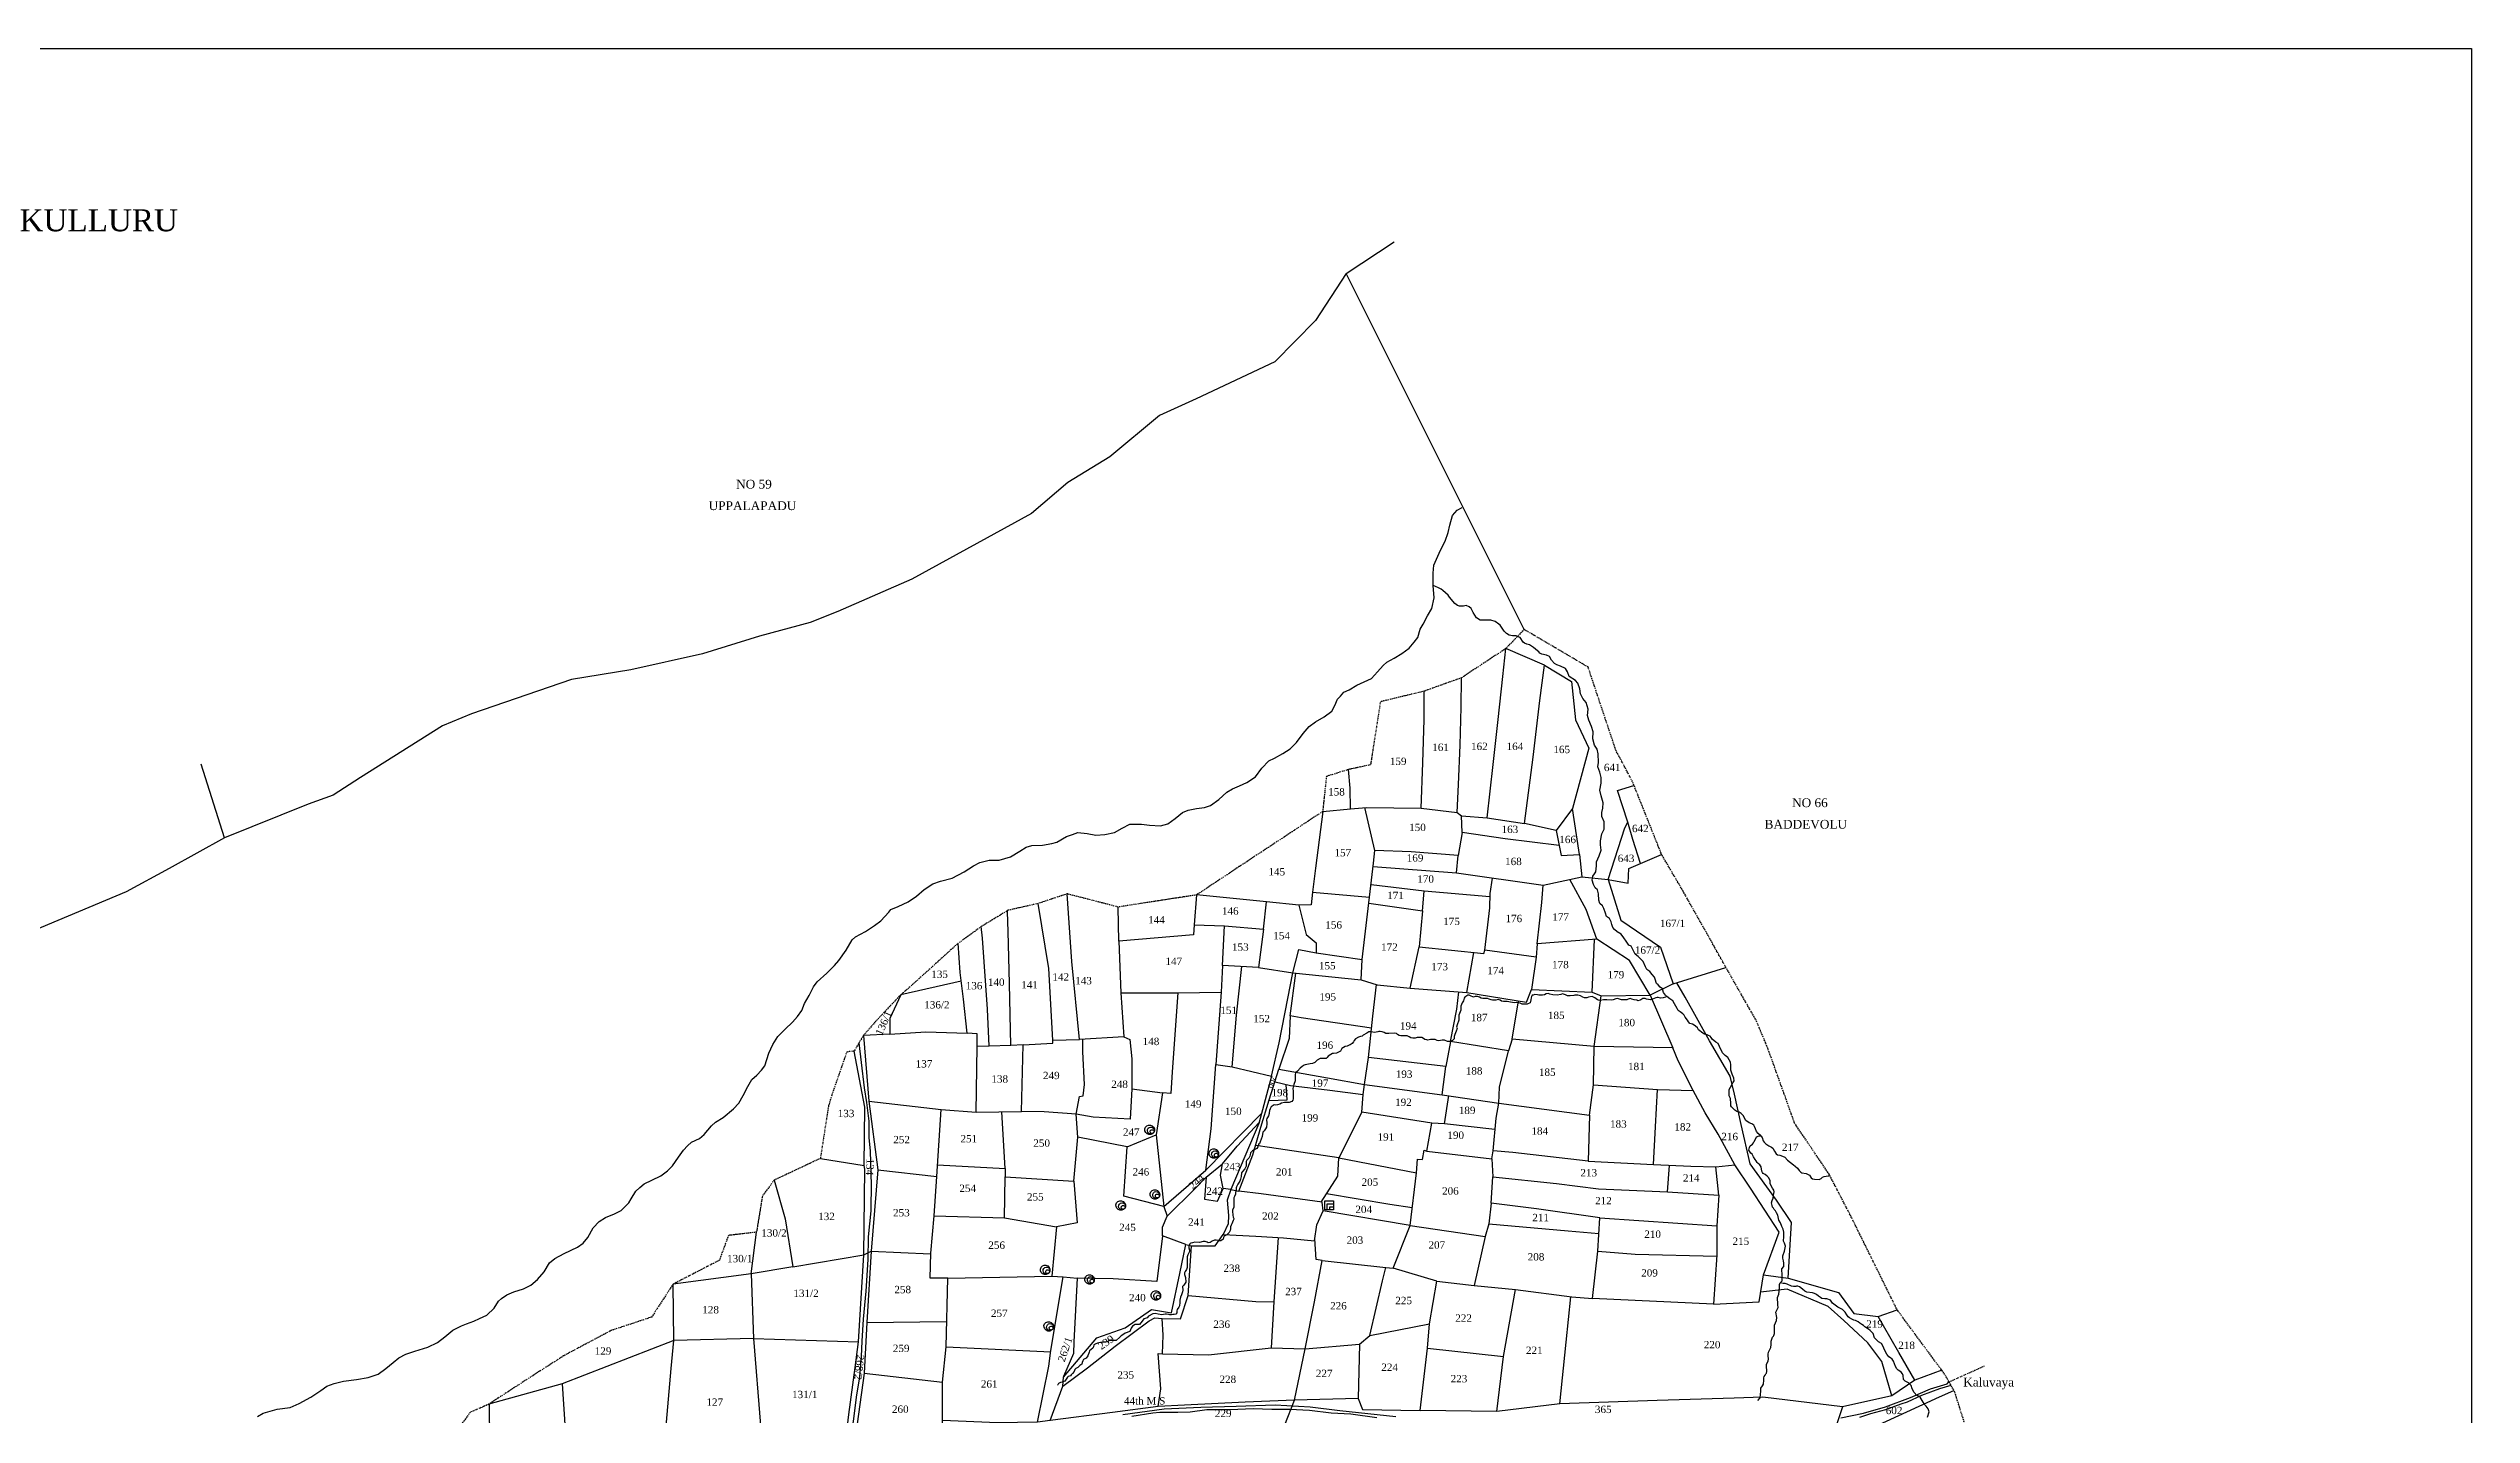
# Model space of a CAD drawing. Header units: millimetres. Extents: x 3958 to 5988, y -2486 to -161.
# Drawn here: x 4884 to 5988, y -783 to -161 of the extents above; entities that cross this region are included whole.
import ezdxf

# ---------------------------------------------------------------- set-up
doc = ezdxf.new("R2010")
doc.units = ezdxf.units.MM
doc.header["$MEASUREMENT"] = 0
doc.linetypes.add('BORDER', pattern=[1.75, 0.5, -0.25, 0.5, -0.25, 0, -0.25])
for name, color, linetype in [('NALA', 4, 'Continuous'), ('ROUND WELL', 5, 'Continuous'), ('SQUAREWELL', 5, 'Continuous'), ('SURVEY_BND', 7, 'Continuous'), ('SURVEY_NO', 7, 'Continuous'), ('WATER_BODY', 4, 'Continuous')]:
    doc.layers.add(name, color=color, linetype=linetype)
doc.layers.add('ROAD', color=1, linetype='Continuous', lineweight=25)
doc.layers.add('VILL_BOUNDARY', color=6, linetype='BORDER', lineweight=30)
doc.styles.get("Standard").update_dxf_attribs({"font": 'TIMES.TTF'})

msp = doc.modelspace()

# ---------------------------------------------------------------- linework, layer by layer
at = {"lineweight": 30}
msp.add_lwpolyline([(3957.8, -160.9), (5987.9, -160.9), (5987.9, -2485.9), (3957.8, -2485.9)], close=True, dxfattribs=at)
at = {"layer": 'NALA'}
for points in [[(4979.4, -784.1), (4982, -782.5), (4988.4, -780.7), (4994.2, -779.9), (4998.3, -778.2), (5003.7, -775.2), (5008.3, -772.2), (5011, -770.2), (5014.3, -769), (5018.5, -767.9), (5024.5, -767.2), (5029.8, -766.3), (5034.3, -764.8), (5037.9, -762.2), (5041.2, -759.4), (5043.7, -757.4), (5047, -755.7), (5051.1, -754.3), (5057, -752.5), (5061.4, -750.4), (5064.8, -747.7), (5068.4, -744.7), (5072.3, -742.7), (5074.6, -741.8), (5077.9, -740.7), (5080.5, -739.5), (5083.8, -737.9), (5087.2, -734.7), (5089.2, -731.6), (5090.6, -730.3), (5093, -728.6), (5096.2, -727.3), (5100.6, -725.9), (5103.9, -724.3), (5106.9, -721.6), (5109.9, -718.2), (5112.4, -714), (5114.8, -712.1), (5119.1, -709.8), (5125.2, -706.9), (5127.8, -705.1), (5129.9, -702.6), (5132.3, -698.1), (5135, -695.3), (5137.9, -693.4), (5142, -691.7), (5145.1, -690.2), (5148.6, -686.8), (5149.6, -684.9), (5151.7, -681.5), (5153.5, -679.7), (5155.6, -678.1), (5159, -676.4), (5163.1, -674.4), (5166.2, -672.1), (5168.5, -669.9), (5171.1, -666), (5173.5, -662.7), (5175.3, -660.7), (5177.1, -659.1), (5180.7, -657.4), (5182.8, -655.6), (5186.2, -651.7), (5188, -650), (5191.5, -647.9), (5196.2, -643.9), (5198.7, -641.3), (5200.7, -637.8), (5202.7, -633.7), (5204.5, -630.5), (5206.9, -628.6), (5209, -626.3), (5210.5, -624.4), (5212.3, -618.6), (5214.2, -614.6), (5216.4, -611), (5219.8, -607.7), (5223.1, -604.4), (5225.3, -601.8), (5227.4, -599.1), (5228.6, -595.9), (5230.7, -592.3), (5232.6, -588.4), (5234.3, -586), (5238.8, -582.2), (5242.2, -578.7), (5244.2, -576.4), (5247.6, -571.7), (5250.3, -566.9), (5251.8, -565.6), (5256.4, -563.2), (5260.5, -560.4), (5263.3, -558.3), (5267, -554.4), (5267.9, -553.1), (5271.2, -551.8), (5275.8, -549.7), (5279.6, -547.1), (5283, -544), (5287, -541.4), (5290.5, -540.2), (5295.8, -538.8), (5301.3, -535.9), (5305.6, -533.2), (5308.4, -531.7), (5312.7, -530.6), (5317.2, -530.6), (5322.4, -529.1), (5326.6, -526.6), (5329.6, -524.8), (5332.1, -524), (5337, -523.8), (5341.3, -523.1), (5343.5, -522.5), (5347.9, -519.9), (5350.7, -519), (5353, -518), (5357.3, -518.5), (5361.3, -519.3), (5365.3, -518.9), (5369.7, -518), (5373.3, -516.1), (5376.8, -514.2), (5382, -514.2), (5385.7, -514.7), (5390.7, -515), (5394, -514.1), (5397.4, -511.7), (5400.8, -509), (5403.4, -507.9), (5407.1, -507.1), (5410.8, -506.7), (5413.5, -505.8), (5417.3, -503), (5421, -499.7), (5423.6, -498.2), (5426.7, -496.8), (5430.1, -495.3), (5434, -492.7), (5436.9, -488.8), (5440.1, -485.4), (5442.7, -484.2), (5446.4, -482.1), (5449.8, -480), (5452.7, -477), (5455.7, -472.9), (5458.4, -469.8), (5461.4, -467.7), (5465.3, -465.3), (5468.7, -462.8), (5470.2, -460.2), (5471.3, -457.3), (5472.7, -455.9), (5474.3, -454.2), (5476.6, -453.1), (5480.1, -450.9), (5486.8, -447.9), (5489.6, -444.9), (5492.1, -442), (5493.9, -440.5), (5497.1, -438.6), (5500.7, -436.5), (5504, -434.1), (5506.3, -431.4), (5507.9, -429.2), (5509, -425.4), (5510.4, -423.2), (5512.4, -419.4), (5514.3, -416), (5515.4, -411.2), (5515, -405.6), (5514.9, -400), (5515.3, -396.3), (5518.3, -389.4), (5520.4, -385.4), (5521.7, -381.4), (5522.5, -378), (5523.8, -373.7), (5525.8, -371.3), (5528.2, -370)], [(5664.2, -656.2), (5663, -655.1), (5662.2, -654.3), (5661.7, -653), (5661.3, -652), (5661, -651.4), (5660.1, -650.8), (5658.9, -650.3), (5657.3, -649.2), (5656.2, -646.9), (5655.3, -646), (5654.3, -645.5), (5653.2, -645.1), (5652.4, -644.6), (5651.9, -644.1), (5650.9, -643), (5650.6, -642.5), (5650.6, -641.5), (5650.4, -639.2), (5649.8, -638), (5649.8, -636.5), (5649.8, -635.1), (5650.3, -634.1), (5651.5, -632.1), (5652.1, -631.1), (5651.9, -629.9), (5651.1, -628.1), (5650.5, -626.3), (5650.5, -623.9), (5650.4, -622.6), (5649.2, -620.6), (5647.9, -619.7), (5646.8, -618.4), (5645.4, -615.5), (5644.7, -614.2), (5643.7, -613.5), (5642.8, -612.8), (5642.1, -612.3), (5641.6, -611.5), (5641.1, -610.8), (5640.4, -610.5), (5639.7, -610.2), (5638.6, -609.9), (5637.7, -609.4), (5635.8, -608), (5635.3, -607.1), (5634.5, -606.2), (5633.8, -605.8), (5633, -605.4), (5631.9, -605), (5631.3, -604.3), (5630.8, -603.6), (5629.8, -602.1), (5629.3, -601.3), (5628.6, -600.7), (5627.4, -599.8), (5626.5, -599.1), (5626.1, -598.2), (5625.5, -597.1), (5624.9, -596.1), (5624.1, -594.7), (5622.7, -593.8), (5621.3, -592.8), (5620.7, -592.2), (5619.9, -591), (5619.4, -589.3), (5618.4, -588.5), (5617.4, -587.4), (5616.7, -586.8), (5616.1, -584.9), (5615.7, -584), (5614.7, -582.7), (5613.7, -581.4), (5612.3, -580.5), (5611.7, -579.3), (5610.6, -576.8), (5610.1, -576.4), (5608.3, -574.6), (5607, -573.5), (5605.9, -571.4), (5605.1, -569.8), (5604.1, -569.4), (5602.8, -567.6), (5601.8, -566), (5600.6, -564.3), (5598.8, -563.3), (5597.6, -562.3), (5596.7, -561.4), (5596.3, -559.9), (5596, -558.7), (5595.2, -557.2), (5593.9, -556.3), (5593.4, -554.8), (5592.6, -552.7), (5592, -551.4), (5590.9, -550.4), (5590.4, -548.8), (5590.3, -546), (5589.8, -544.2), (5588.7, -543.2), (5587.9, -541.8), (5587.4, -539.7), (5587.7, -537.9), (5588.4, -536.9), (5589, -535.9), (5589.3, -533.3), (5589.3, -531.4), (5590.5, -528.7), (5591.5, -526.1), (5591.2, -523.6), (5591.2, -521.9), (5591.8, -518.7), (5592.9, -516.5), (5592.8, -513.2), (5591.8, -510.7), (5591.7, -509), (5592.2, -507), (5592.3, -504.5), (5591.5, -501.4), (5590.9, -498.8), (5591.4, -495.6), (5591.4, -493), (5590.8, -490.5), (5590, -488.1), (5590.3, -486.1), (5590.1, -482.2), (5589.6, -480.1), (5588.5, -478.2), (5587.6, -475.4), (5587.8, -472.2), (5587, -469.7), (5585.9, -466.9), (5585.2, -464.7), (5585.5, -461.8), (5584.7, -458.8), (5583.1, -457), (5582.1, -454.9), (5581.8, -452.6), (5580.9, -450.1), (5579.8, -448.8), (5576.9, -447), (5576.1, -444.9), (5575.2, -443.4), (5572.9, -442.3), (5571.3, -441.7), (5570.2, -441), (5568.9, -439.5), (5567.9, -437.9), (5566.5, -437.3), (5564.5, -436.8), (5563.5, -436.3), (5563, -435.8), (5562.4, -435.3), (5560.7, -433.8), (5558.8, -432.6), (5557.6, -432.2), (5556.6, -431.8), (5556, -431.4), (5554.6, -429.2), (5554.1, -429.1), (5552.8, -428.4), (5551, -428.5), (5549.5, -428.1), (5548.4, -427.4), (5547.2, -426.4), (5546.3, -425), (5545.4, -423.6), (5544.9, -423.1), (5543.1, -421.9), (5541.2, -421.3), (5539.7, -421.3), (5538.3, -421.4), (5537.1, -421.4), (5536.4, -421.3), (5534.7, -420.2), (5533.2, -417.9), (5532.2, -416), (5531.3, -415.2), (5529.9, -414.7), (5528.8, -415), (5526.9, -415), (5526, -414.6), (5524.8, -413.8), (5522.4, -410.8), (5521.8, -409.9), (5519.4, -407.8), (5518.6, -407.2), (5517.6, -406.7), (5515.7, -405.9), (5515, -405.6)], [(5621.2, -592.6), (5620.8, -593.1), (5619.7, -593.4), (5618.5, -593.5), (5617.4, -593.2), (5617, -593.2), (5616.3, -593.3), (5615.6, -593.6), (5614.9, -594), (5613.9, -594.3), (5612.1, -593.9), (5611.5, -593.7), (5610.4, -593.7), (5609.6, -594.3), (5609.2, -594.5), (5608.2, -594.7), (5607.7, -594.5), (5606.5, -594.3), (5605.5, -593.9), (5604.6, -593.6), (5603.8, -594), (5603.1, -594.2), (5601.9, -594.2), (5600.7, -594.2), (5599.4, -593.8), (5598.9, -593.6), (5598.1, -593.8), (5596.9, -594.2), (5596, -594.5), (5594, -594.2), (5592.5, -594.2), (5591.2, -594.6), (5590.3, -594.5), (5589.8, -594.2), (5588.6, -593.3), (5587.3, -592.7), (5585.7, -593.1), (5584.9, -593.3), (5583.9, -593.3), (5583.1, -593), (5582.1, -592.5), (5580.9, -592.1), (5579.5, -592.1), (5579, -592.3), (5577.4, -592.4), (5576.2, -592.4), (5575.2, -592), (5573.8, -591.6), (5573.1, -591.8), (5571.4, -592.1), (5569.4, -592), (5568.1, -591.7), (5567.3, -591.4), (5566.4, -591.6), (5565.7, -592), (5564.7, -592.2), (5563.8, -592.2), (5563.1, -592.2), (5562.5, -592), (5561.3, -591.9), (5560.5, -592.1), (5560, -592.2), (5559.8, -592.8), (5559.6, -593.3), (5559.4, -594.3), (5559.1, -595.6), (5557.8, -596.2), (5556.5, -596.2), (5555.5, -596.2), (5554.5, -595.8), (5553.9, -595.7), (5552.8, -595.5), (5552, -595.6), (5550.2, -595.4), (5549.4, -595.2), (5548.7, -595), (5547.7, -595), (5546.9, -595.1), (5546.1, -594.9), (5545.4, -594.5), (5544.5, -594.1), (5543.5, -594.4), (5542.8, -594.5), (5541.9, -594.5), (5541.4, -594.3), (5540.4, -593.9), (5539.7, -593.6), (5538.9, -593.6), (5538.3, -593.6), (5537.5, -593.6), (5536.8, -593.5), (5536, -593), (5535.2, -592.7), (5534.5, -592.7), (5534.1, -592.8), (5533.3, -593), (5532, -592.4), (5531.4, -592.2), (5530.8, -592.2), (5530.2, -592.4), (5529.8, -592.7), (5529.4, -593), (5529.1, -593.5), (5528.8, -594.7), (5528.1, -595.7), (5527.6, -597.1), (5527.5, -599), (5526.7, -601.3), (5526.6, -603.6), (5525.8, -605.6), (5525.6, -606.7), (5525.8, -607.4), (5525.4, -608.6), (5524.8, -610), (5524.5, -610.9), (5524.5, -612), (5523.7, -612.8), (5522.8, -613.3), (5521.4, -613.3), (5520.1, -612.7), (5519, -612.6), (5517.5, -612.9), (5516.8, -612.8), (5516.4, -612.6), (5515.8, -612.3), (5513.7, -612.3), (5512.5, -612.6), (5512, -612.5), (5511.2, -612.3), (5510.6, -611.9), (5509.8, -611.5), (5508.5, -611.5), (5507.7, -611.5), (5506.7, -611.7), (5505.7, -611.8), (5504.7, -611.6), (5504, -611.1), (5503.1, -610.7), (5502.4, -610.7), (5501.5, -610.7), (5500.2, -610.6), (5499.5, -610.5), (5498.7, -610), (5498.2, -609.6), (5497.2, -609.5), (5494.8, -609.6), (5494.1, -609.6), (5493.4, -609.6), (5492.6, -609.1), (5491.7, -608.8), (5490.8, -608.7), (5490.2, -608.7), (5489.8, -608.8), (5488.2, -609.2), (5487.4, -609), (5486.8, -608.8), (5485.6, -608.9), (5484.7, -609.4), (5483.1, -610.4), (5482.6, -610.8), (5481.8, -611), (5480.9, -611.3), (5479.5, -612.1), (5479, -612.8), (5478.6, -613.4), (5478, -614.1), (5477.2, -614.7), (5476.7, -614.9), (5475.7, -615.4), (5474.9, -615.6), (5473.4, -616.5), (5472.7, -617.7), (5470.9, -618.6), (5469.6, -618.7), (5469.1, -618.7), (5468.3, -619.1), (5467.1, -620), (5466.7, -620.6), (5466.2, -621), (5465.1, -621), (5464.6, -621), (5463.5, -621), (5462.1, -621.8), (5461.1, -622.8), (5459.9, -623.2), (5458.9, -623.4), (5456.7, -623.9), (5456.1, -624.1), (5455.3, -624.7), (5454.3, -625.4), (5453.1, -626.7), (5452.2, -627.5), (5452, -628.5), (5452, -629.9), (5452.1, -630.7), (5452.1, -631.2), (5451.4, -632.8), (5451, -634.6), (5451.2, -635.8), (5451.2, -637.1), (5451.2, -638), (5451.2, -638.6), (5451.2, -639.3), (5451, -640), (5450.5, -640.6), (5449.4, -641), (5448.8, -641), (5448.2, -641), (5447.6, -641), (5447.2, -641), (5445.8, -641.3), (5445.1, -641.8), (5444, -642.1), (5443.2, -642.3), (5442.5, -642.1), (5441.1, -643), (5440.7, -643.9), (5440.4, -644.7), (5440.3, -645.8), (5440.2, -646.1), (5440, -647.1), (5439.4, -647.8), (5439.2, -648.3), (5439, -648.9), (5439, -649.3), (5439.1, -650), (5439.1, -650.7), (5439, -652.3), (5438.5, -653.1), (5437.9, -654), (5437.4, -654.5), (5437, -656.5), (5436.2, -659), (5436, -659.6), (5435.5, -659.9), (5435, -661.3), (5434.6, -662), (5434, -662.3), (5433.1, -662.7), (5432.6, -663.1), (5431.8, -663.9), (5431.6, -664.8), (5431.4, -665.5), (5431, -666.4), (5430.4, -667), (5430, -667.3), (5429.7, -667.9), (5429.7, -668.3), (5429.7, -669.3), (5429.7, -670.1), (5429.2, -671.2), (5428.1, -672.5), (5427.7, -673), (5427.4, -674.8), (5427.2, -675.9), (5426.8, -676.9), (5426.6, -677.3), (5426, -678.3), (5425.6, -678.9), (5425.4, -679.4), (5425.2, -679.9), (5425.2, -680.5), (5425.2, -681.3), (5424.9, -682.1), (5424.9, -682.8), (5424.4, -683.9), (5424.2, -684.4), (5424.2, -685.2), (5424.2, -685.8), (5424.2, -686.5), (5424.2, -687.5), (5424.2, -688.8), (5423.6, -689.9), (5423.6, -690.5), (5423.7, -692.4), (5423.9, -693.2), (5424.2, -693.8), (5424.2, -694.2), (5423.9, -694.8), (5423.6, -695.6), (5423.2, -696.3), (5422.9, -696.9), (5422.6, -697.7), (5422.6, -698.6), (5422.5, -699.4), (5422, -700.2), (5421.6, -700.7), (5420.9, -701.3), (5419.7, -701.9), (5419.5, -702.6), (5419.2, -703.3), (5418.2, -704.1), (5417.4, -704.1), (5416.8, -703.9), (5416.1, -703.7), (5415.3, -703.7), (5414.2, -704.2), (5413.4, -704.8), (5412.4, -704.9), (5412, -704.7), (5411, -704.3), (5410.2, -704.3), (5408.5, -704.8), (5406.4, -704.7), (5405.3, -704.9), (5404.6, -705.1), (5404.3, -705.2), (5404.3, -705.2), (5403.7, -706.3), (5403.6, -707.3), (5403.9, -708.3), (5403.9, -708.9), (5403.2, -710.4), (5402.8, -711.3), (5402.9, -713.3), (5402.9, -714.9), (5402.9, -716.2), (5402.5, -717.1), (5402, -718), (5401.7, -718.6), (5401.6, -719.4), (5402.1, -720.7), (5402.2, -722.8), (5401.3, -724.2), (5400.7, -724.9), (5400.9, -726.5), (5400.8, -727.3), (5400.3, -728.6), (5399.8, -729.7), (5399.6, -731), (5399.6, -732.1), (5399.4, -733.6), (5399.1, -734.2), (5398.3, -735.3), (5398.1, -736), (5398.1, -736.8), (5397.7, -737.4), (5397, -737.6), (5396.4, -737.6), (5395.7, -737.7), (5395, -737.7), (5394.5, -737.6), (5393.4, -737.4), (5392.9, -737.4), (5391.3, -737.8), (5389.7, -737.4), (5388.3, -737.1), (5387.2, -737.3), (5387.2, -737.3), (5385.3, -738.4), (5384.6, -739.1), (5383.7, -739.4), (5383.1, -739.6), (5382.4, -740.6), (5381.7, -741.4), (5381.2, -742.1), (5380.5, -742.1), (5379.2, -742.2), (5378, -742.9), (5377.3, -743.8), (5376.8, -745.3), (5374.7, -746.1), (5373.5, -746.8), (5372.8, -747.3), (5372.2, -748), (5370.6, -749.4), (5369.7, -749.5), (5368.9, -749.5), (5368.2, -749.4), (5367.5, -749.5), (5366.7, -749.9), (5365.7, -750.2), (5364.8, -750.2), (5364.1, -750.2), (5362.6, -750.5), (5362, -750.7), (5360.9, -751.1), (5360.3, -751.4), (5360.2, -752.4), (5359.9, -752.9), (5358.4, -754.2), (5358.2, -754.8), (5357.6, -756.4), (5356.9, -757.5), (5355.7, -758.1), (5355.4, -758.7), (5355, -759.5), (5354.9, -760.3), (5354, -760.9), (5353, -761.8), (5352.2, -762.2), (5351.7, -762.7), (5351.4, -763.5), (5350.6, -764.5), (5350, -765.1), (5349.7, -765.5), (5348.7, -765.8), (5348.4, -766.2), (5348.1, -766.6), (5347.5, -767.5), (5347.1, -767.9), (5345.9, -768.4), (5345.2, -768.6), (5344.3, -769.1), (5343.9, -769.7), (5343.8, -769.8)], [(5247.8, -808.8), (5247.5, -802.4), (5247.9, -799.7), (5249.5, -792.1), (5250.9, -786.4), (5252.3, -775.3), (5253.8, -766), (5254.6, -756.8), (5254.8, -749.8), (5255.5, -739.8), (5256.6, -726.9), (5257.5, -712.5), (5257.7, -702.3), (5258.9, -690.4), (5258.9, -689.1), (5259.1, -678.7), (5258.7, -663.1), (5258, -657.1), (5258, -649.6), (5257, -641), (5255.9, -634.4), (5254.6, -622.8), (5253.5, -613.8)], [(5740.1, -784.3), (5740.9, -781.9), (5740.4, -780.6), (5739.5, -779.3), (5738.8, -778.6), (5738.1, -777.6), (5736.7, -775.2), (5736.2, -774.8), (5735.3, -774.5), (5734.1, -773.1), (5733.2, -771.5), (5732.7, -770), (5731.4, -768.8), (5730, -767.9), (5729.2, -767.2), (5729.1, -765.4), (5728.7, -764.6), (5728.1, -763.9), (5727.5, -763.4), (5726.8, -762.9), (5726.2, -762.4), (5725.5, -761.3), (5724.6, -758.9), (5724, -757.9), (5723.2, -757.4), (5722.5, -756.9), (5721.6, -755.6), (5720.5, -753.7), (5719.9, -752.2), (5719.1, -750.8), (5717.8, -750.1), (5716, -748.2), (5715.4, -746.2), (5714, -744.9), (5713.2, -744.3), (5712.5, -743.8), (5711.5, -743.2), (5710.9, -742.6), (5710.2, -742.1), (5709.3, -741.5), (5708.5, -741), (5707.3, -740.4), (5706.6, -740.2), (5705.6, -739.8), (5704.6, -739.1), (5704, -738.6), (5703.4, -737.8), (5702.6, -736.5), (5701.4, -735.3), (5699.2, -734.2), (5698, -733.4), (5696.9, -732.4), (5695.9, -731.1), (5694.3, -730.4), (5693.3, -730.4), (5692, -730.3), (5691.3, -729.9), (5690.4, -729.3), (5689.5, -728.5), (5688.6, -728.1), (5687.7, -727.8), (5685.1, -727.5), (5684.3, -727), (5683.2, -726.1), (5681.8, -725), (5681, -724.7), (5680.4, -724.7), (5680.1, -724.8), (5679.1, -724.8), (5678.2, -724.7), (5676.2, -723.8), (5675.3, -723.5), (5674.4, -723.5), (5673, -723.2), (5673.9, -722.3), (5673.9, -721.4), (5673.9, -720.1), (5673.9, -718.8), (5673.7, -717.9), (5673.7, -716.8), (5674.6, -715.7), (5674.6, -714.2), (5674.5, -713.1), (5674.2, -712), (5674.2, -710.9), (5675, -708.7), (5675.5, -706.5), (5675, -705.1), (5674.5, -704.2), (5674.6, -702), (5674.6, -700.1), (5674.3, -698.8), (5673.8, -697.5), (5673.1, -695.9), (5672.4, -694.7), (5672, -692.3), (5671.4, -691.3), (5670.8, -690.4), (5670.3, -689.7), (5669.9, -689.2), (5669.5, -688.7), (5669.3, -688), (5669.1, -686.7), (5669.3, -685.7), (5669.8, -684.6), (5669.9, -683.2), (5670.3, -681.8), (5670.1, -681), (5669.5, -680), (5668.9, -679), (5668.5, -678), (5668.4, -676.7), (5667.8, -675.3), (5667.1, -674.6), (5666.1, -673.9), (5665.3, -673.4), (5664.9, -672.9), (5664.6, -672.3), (5664.4, -670.4), (5663.8, -669.4), (5663, -668.8), (5662.5, -668.3), (5662, -667.6), (5661.6, -667), (5660.8, -665.8), (5660.2, -664.5), (5659.6, -664.1), (5658.8, -662.8), (5659.1, -661.5), (5659.4, -660.7), (5660.4, -660), (5660.8, -659.4), (5661.2, -658.8), (5661.8, -657.7), (5662.2, -656.7), (5663.5, -656.2), (5664.2, -656.2), (5664.8, -657), (5665.3, -658.5), (5665.7, -659.1), (5666.4, -659.8), (5667.8, -660.8), (5669, -661.4), (5669.6, -661.8), (5670.4, -663.2), (5671.2, -664.4), (5671.8, -664.8), (5672.9, -665.1), (5674, -665.5), (5675.2, -666), (5676.3, -667.3), (5679, -669.4), (5679.8, -670), (5680.9, -670.9), (5681.6, -672), (5682.4, -672.8), (5682.9, -673), (5684.9, -673.4), (5686.3, -674.2), (5687.1, -675.3), (5687.8, -675.8), (5688.7, -676), (5690.7, -676.1), (5691.6, -675.7), (5692.3, -675.1), (5693, -674.8), (5693.9, -674.6), (5695, -674.5), (5695.4, -674.2), (5695.3, -673.7)], [(5662.9, -776.8), (5663.9, -775.5), (5664.2, -772.5), (5664.2, -771.2), (5665, -770.1), (5665.4, -769.4), (5665.5, -767.5), (5665.6, -766.4), (5665.7, -765.8), (5666.2, -765.2), (5666.5, -764.7), (5666.8, -764.4), (5667, -763.6), (5667, -763), (5666.8, -761.6), (5666.8, -760.3), (5667.5, -758.9), (5667.7, -757.8), (5667.6, -756.4), (5667.6, -755.6), (5667.7, -754.7), (5668.2, -753.9), (5668.7, -752.6), (5668.9, -751.2), (5668.9, -749.7), (5669.5, -748), (5669.9, -747.4), (5670.1, -747.1), (5670.4, -746.2), (5670.4, -745.1), (5670.4, -744.2), (5670.4, -742.5), (5671.3, -740.3), (5671.5, -738.9), (5671.1, -736.6), (5672.1, -734.4), (5671.9, -733.2), (5671.9, -731.9), (5671.8, -731), (5671.8, -729.8), (5672.4, -728.3), (5672.7, -725.8), (5672.7, -724.7), (5672.7, -723.9), (5673, -723.2)]]:
    msp.add_lwpolyline(points, dxfattribs=at)
at = {"layer": 'ROAD'}
for points in [[(5700.6, -784.6), (5710.9, -782.5), (5721, -779.6), (5732.3, -775.4), (5741.5, -771.4), (5749, -769.2), (5749.9, -768.3)], [(5750.8, -769.9), (5745.6, -771.4), (5737.4, -774.5), (5730.9, -777.5), (5727.9, -778.5), (5721, -781), (5714.1, -782.8), (5709.2, -784.5)], [(5373.5, -783.2), (5392.4, -780.5), (5409.1, -779.8), (5425.2, -779.3), (5442.9, -778.7), (5458.9, -779.7), (5472.4, -781.4), (5498, -784.1)], [(5489.2, -784.6), (5477.5, -783), (5468.5, -782.5), (5458.6, -781.3), (5449.7, -780.8), (5441.4, -780.8), (5432.9, -780.5), (5422.4, -781), (5411.9, -781), (5404.3, -782.1), (5398.6, -782.2), (5390.5, -782.3), (5387.3, -782.5), (5377.6, -784.1)]]:
    msp.add_lwpolyline(points, dxfattribs=at)
at = {"layer": 'ROUND WELL'}
for centre, major_axis, ratio in [((5385.8, -653.5), (-1.84, 1.21), 0.974311), ((5386.3, -653.8), (-1, -1.22), 0.999133), ((5386.9, -654.3), (-0.589, -0.642), 0.995974), ((5415, -664.3), (-1.84, 1.21), 0.974311), ((5415.6, -664.6), (-1, -1.22), 0.999133), ((5416.1, -665), (-0.589, -0.642), 0.995974), ((5388.2, -682.9), (-1.84, 1.21), 0.974311), ((5388.8, -683.2), (-1, -1.22), 0.999133), ((5389.3, -683.6), (-0.589, -0.642), 0.995974), ((5372.6, -688), (-1.84, 1.21), 0.974311), ((5373.2, -688.3), (-1, -1.22), 0.999133), ((5373.7, -688.8), (-0.589, -0.642), 0.995974), ((5338.2, -717.3), (-1.84, 1.21), 0.974311), ((5338.8, -717.6), (-1, -1.22), 0.999133), ((5339.3, -718.1), (-0.589, -0.642), 0.995974), ((5358.4, -721.6), (-1.84, 1.21), 0.974311), ((5359, -721.9), (-1, -1.22), 0.999133), ((5359.5, -722.4), (-0.589, -0.642), 0.995974), ((5388.6, -728.9), (-1.84, 1.21), 0.974311), ((5389.2, -729.2), (-1, -1.22), 0.999133), ((5389.7, -729.7), (-0.589, -0.642), 0.995974), ((5339.8, -743), (-1.84, 1.21), 0.974311), ((5340.4, -743.3), (-1, -1.22), 0.999133), ((5340.9, -743.8), (-0.589, -0.642), 0.995974)]:
    msp.add_ellipse(centre, major_axis=major_axis, ratio=ratio, dxfattribs=at)
at = {"layer": 'SQUAREWELL'}
for points in [[(5465.6, -685.8), (5469.5, -685.8), (5469.5, -690), (5465.6, -690)], [(5466.7, -687.2), (5469.5, -687.2), (5469.5, -690), (5466.7, -690)], [(5467.9, -688.5), (5469.5, -688.5), (5469.5, -690), (5467.9, -690)]]:
    msp.add_lwpolyline(points, close=True, dxfattribs=at)
at = {"layer": 'SURVEY_BND'}
for points in [[(5525.9, -509), (5527.9, -510.5), (5539.6, -511.3), (5542.3, -487.1), (5544.6, -466.6), (5546.6, -447), (5548, -434.3)], [(5539.6, -511.3), (5556.6, -513.9), (5560.5, -483.8), (5563.5, -457.9), (5565.6, -441.9), (5548, -434.3)], [(5509.4, -506.9), (5525.9, -509), (5526.4, -496.2), (5527.2, -478.2), (5527.7, -460.9), (5527.8, -447.6)], [(5565.6, -441.9), (5578, -449.2), (5579.8, -466.7), (5585.8, -479.6), (5578.4, -507.1), (5571, -517.2), (5556.6, -513.9)], [(5477.3, -507.2), (5484.5, -506.6), (5509.4, -506.9), (5510.2, -486.3), (5510.8, -466.6), (5510.8, -453.7)], [(5464.6, -508.5), (5477.3, -507.2), (5477.2, -497.8), (5476.3, -489.4)], [(5581.6, -528.1), (5582.6, -538.3), (5594.6, -539.5), (5602.2, -515.9), (5603.6, -513.4), (5598.9, -498.9), (5606.4, -496.6)], [(5528.1, -518), (5526.3, -528.5), (5504.9, -526.8), (5488.4, -526.3), (5483.8, -506.7)], [(5571, -517.2), (5573.2, -528.5), (5581.6, -528.1), (5579.1, -512.1), (5578.4, -507.1)], [(5464.6, -508.5), (5461.4, -534.3), (5460, -545.2), (5486, -547.5), (5487.8, -532), (5488.4, -526.3)], [(5572.3, -524), (5547.8, -520.9), (5528.1, -518), (5527.9, -510.5)], [(5594.6, -539.5), (5603.8, -541.2), (5604.1, -534.4), (5609.4, -532.1), (5605.9, -521.3), (5603.6, -513.4)], [(5487.6, -533.5), (5525.6, -536.5), (5526.3, -528.5)], [(5609.4, -532.1), (5619, -528.1)], [(5525.6, -536.5), (5565.1, -542), (5582.6, -538.3)], [(5562.3, -568.7), (5561.8, -574.8), (5538.5, -571.7), (5540.8, -552.4), (5540.9, -545.9), (5541.9, -538.8)], [(5624.3, -587), (5613.8, -592.2), (5604.4, -576.3), (5589.5, -566.7), (5584.6, -553.2), (5577.2, -539.4)], [(5594.6, -539.5), (5600.4, -558), (5618.5, -570.3), (5624.3, -587), (5648.3, -579.5)], [(5341.7, -612.6), (5339.8, -580), (5335, -550.4)], [(5372.6, -591.1), (5374.1, -611.2), (5353.9, -612.4), (5350.4, -576.8), (5348.2, -546)], [(5407.1, -546.5), (5406.1, -560.1), (5419.9, -560.5), (5437.7, -562.1), (5439, -549.7)], [(5453.8, -551.1), (5439, -549.7), (5407.1, -546.5)], [(5460, -545.2), (5459.4, -551), (5453.8, -551.1), (5457.1, -564.5), (5461.6, -568.3), (5461.6, -572.8), (5482.6, -575.9), (5486, -547.5)], [(5485.7, -550.3), (5510.1, -553.7), (5510.8, -544.8)], [(5540.8, -547.3), (5510.8, -544.8), (5486.7, -541.9)], [(5589.5, -566.7), (5562.3, -568.7), (5564.5, -550), (5565.1, -542)], [(5322.5, -615.1), (5312.7, -615.4), (5311.9, -598.5), (5309.7, -566.2), (5309.1, -560.9)], [(5328.2, -614.7), (5322.5, -615.1), (5322, -586.8), (5321.3, -563.1), (5321.1, -554.2), (5321.1, -553.7)], [(5406.1, -560.1), (5405.8, -564.6), (5371.8, -567.5), (5371.4, -552)], [(5435.4, -579.5), (5418.9, -578.6), (5419.9, -560.5)], [(5437.7, -562.1), (5435.4, -579.5), (5451, -582), (5453.8, -571.3), (5461.6, -572.8)], [(5510.1, -553.7), (5508.5, -570.1), (5538, -573.2), (5538.5, -571.7)], [(5312.7, -615.4), (5307.2, -615.5), (5307.2, -609.8), (5302.6, -609.4), (5301, -594), (5299.4, -581.8), (5298.6, -568.5)], [(5371.8, -567.5), (5372.6, -591.1), (5398.6, -591.1), (5418.3, -590.8)], [(5482.1, -585.1), (5489.5, -587.4), (5504.5, -588.9), (5508.5, -570.1)], [(5504.5, -588.9), (5530.2, -591), (5533.5, -572.7)], [(5561.8, -574.8), (5559.7, -589.6), (5587.4, -590.8), (5588.4, -566.8)], [(5418.9, -578.6), (5418.3, -590.8), (5415.9, -623.7), (5423.3, -624.8), (5425.4, -601.2), (5427.8, -579.1)], [(5423.3, -624.8), (5441.3, -629), (5444.8, -613.9), (5448.8, -593.6), (5451, -582)], [(5486.9, -607.2), (5454.8, -602.4), (5449.8, -601.5), (5452.3, -582.1)], [(5451, -582), (5482.1, -585.1), (5482.6, -575.9)], [(5272.5, -592), (5267.5, -602.8), (5267.5, -609.9), (5283.9, -608.8), (5302.6, -609.4)], [(5299.9, -585.7), (5272.5, -592)], [(5398.6, -591.1), (5396.1, -627), (5395.4, -636.9), (5391.7, -636.7), (5388.7, -655.7), (5392.2, -688.4), (5411.4, -671.8), (5413.8, -653), (5415.9, -623.7)], [(5522.8, -613.3), (5520.7, -624.7), (5485.5, -620.6), (5487.5, -601.7), (5489.1, -587.3)], [(5550.9, -612.2), (5549.2, -617.5), (5522.8, -613.3), (5525.7, -598.5), (5526.7, -590.7)], [(5530.2, -591), (5557.5, -595.4), (5559.7, -589.6)], [(5588.3, -615.6), (5550.9, -612.2), (5553.8, -594.8)], [(5587.4, -590.8), (5591.5, -592.4), (5613.8, -592.2)], [(5613.8, -592.2), (5624.1, -616.2), (5588.3, -615.6), (5591.5, -592.4)], [(5676.7, -721.1), (5678.2, -695.7), (5671.4, -685.6), (5659.3, -669), (5655.3, -651.1), (5652.2, -637.3), (5650.2, -629.1), (5640.8, -613), (5629.7, -593), (5626, -586.5)], [(5449.8, -601.5), (5449.3, -611.9), (5444.7, -625.8), (5466.8, -629.8), (5483.7, -632.9), (5485.5, -620.6)], [(5235.8, -666.5), (5255.7, -669.7), (5256.1, -643.1), (5251.2, -617.6)], [(5267.5, -609.9), (5255.4, -610.5), (5257.9, -640.4), (5290.8, -644.3), (5306.7, -645.4), (5307.2, -615.5)], [(5352.3, -646.3), (5337.8, -645.3), (5327.4, -645.2), (5328.2, -614.7), (5341.7, -614), (5341.7, -612.6), (5353.9, -612.4)], [(5377.6, -634.8), (5376.9, -648.7), (5360.1, -647.7), (5352.3, -646.3), (5353.9, -638.3), (5355.5, -638), (5356.1, -632.8), (5355.4, -617.9), (5355.3, -612.3)], [(5374.1, -611.2), (5376.8, -612.3), (5377.7, -621.2), (5377.6, -634.8), (5391.7, -636.7)], [(5519.1, -637.5), (5544.8, -641.4), (5545.2, -634.1), (5549.2, -617.5)], [(5544.8, -641.4), (5586.1, -646.8), (5588, -633), (5588.3, -615.6)], [(5588, -633), (5617.1, -635.1), (5633.4, -635.6), (5626.5, -622), (5624.1, -616.2)], [(5441.3, -629), (5435.5, -650.6), (5422.8, -680.6), (5426.4, -681.5), (5432.8, -664.9), (5436.5, -652.2), (5440.3, -639.8), (5444.7, -625.8)], [(5483.7, -632.9), (5519.1, -637.5), (5520.7, -624.7)], [(5440.2, -640.1), (5448.4, -639.8), (5448, -632.8)], [(5442.9, -631.6), (5449.9, -633.3), (5467.9, -635.4), (5483, -637.4), (5483.7, -632.9)], [(5520.1, -650.7), (5514.3, -650.5), (5482.4, -645.5), (5483, -637.4)], [(5543, -653.3), (5520.1, -650.7), (5522.1, -637.9)], [(5586.1, -646.8), (5585.6, -667.8), (5615.3, -669.3), (5616.2, -652.1), (5617.1, -635.1)], [(5615.3, -669.3), (5632.3, -670.1), (5643.7, -670.4), (5652.4, -669.4), (5644.8, -655.4), (5638.9, -645.7), (5633.4, -635.6)], [(5257.9, -640.4), (5261.9, -671.7), (5288.9, -674.7), (5290.8, -644.3)], [(5289.2, -669.4), (5319.9, -671.1), (5318.4, -645.3)], [(5306.7, -645.4), (5327.4, -645.2)], [(5375.5, -661.3), (5353, -656.9), (5352.3, -646.3)], [(5411.4, -671.8), (5436.7, -646)], [(5422.8, -680.6), (5419.3, -680.2), (5418, -674.1), (5418.9, -668.9), (5425.7, -660.9), (5435.6, -650.2)], [(5482.4, -645.5), (5472, -666.3), (5440.4, -661.5), (5434.1, -660.6)], [(5472, -666.3), (5507.4, -673), (5507.8, -666.9), (5510.1, -667), (5510.8, -662.7), (5512.1, -663.2), (5514.3, -650.5)], [(5585.6, -667.8), (5551.2, -663.8), (5542.3, -663.1), (5543.6, -648.2), (5544.8, -641.4)], [(5319.9, -671.1), (5320, -674.9), (5351.3, -676.9), (5353, -656.9)], [(5392.2, -688.4), (5374.1, -683.7), (5375.5, -661.3), (5388.7, -655.7)], [(5255.6, -710.4), (5256, -671.4), (5255.7, -669.7)], [(5261.9, -671.7), (5259, -708.7), (5286, -710)], [(5391.7, -701.7), (5391.7, -697.8), (5393.8, -692.8), (5406.3, -680.3), (5411.5, -675.1), (5418.9, -668.9)], [(5463.9, -686.4), (5471.5, -674.6), (5472, -666.3)], [(5504.5, -697.1), (5507.4, -673)], [(5512.1, -663.2), (5541.7, -666.7), (5542.3, -663.1)], [(5541.7, -666.7), (5542.1, -674.9), (5571.1, -677.9), (5590.2, -680.3), (5621.7, -681.7), (5622.6, -669.7)], [(5621.7, -681.7), (5645, -683.3), (5643.7, -670.4)], [(5645, -683.3), (5644.1, -697.2), (5644.1, -710.5), (5642.7, -732.9), (5663.4, -731.9), (5665.4, -719.6), (5672.5, -700.1), (5659.5, -680), (5652.4, -669.4)], [(5214.8, -676.4), (5219.7, -694.1), (5223.3, -715.9), (5255.6, -710.4)], [(5287.6, -692.6), (5288.9, -674.7)], [(5319.6, -693.6), (5320, -674.9)], [(5351.3, -676.9), (5352.8, -695.9), (5343.4, -697.6), (5341.2, -720.1), (5346.4, -720.5)], [(5411.5, -675.1), (5410.8, -685), (5416.7, -686), (5419.3, -680.2)], [(5422.8, -680.6), (5421.1, -685.6), (5421.7, -692.5), (5421.5, -696.3), (5419.2, -701.1), (5434.1, -701.9), (5446.8, -702.7), (5460.9, -704), (5462, -696.8), (5464.9, -690.4), (5464.4, -686.5), (5436.6, -682.6), (5426.4, -681.5)], [(5466.4, -682.5), (5495.2, -687.4), (5505.4, -688.9)], [(5590.9, -693.5), (5562, -689.4), (5541.3, -686.9), (5542.1, -674.9)], [(5293.8, -721), (5285.8, -721), (5286.1, -709.6), (5287.6, -692.6), (5319.6, -693.6), (5343.4, -697.6)], [(5392.2, -688.4), (5393.8, -692.8)], [(5504.5, -697.1), (5464.9, -690.4)], [(5541.3, -686.9), (5540.3, -696.3), (5576.4, -699.5), (5590.4, -700.7)], [(5589.9, -708.7), (5590.9, -693.5), (5644.1, -697.2)], [(5223.3, -715.9), (5204.2, -719.1), (5206.7, -700.1)], [(5346.3, -770.3), (5346.5, -766.1), (5361.8, -748.3), (5374.6, -743.7), (5386.6, -735.4), (5395.8, -736.8), (5399.5, -719), (5402.2, -705.7), (5404.9, -706.3)], [(5402.2, -705.7), (5391.7, -701.7), (5389.1, -722.6), (5369.2, -721.3), (5352.8, -721.1), (5351.3, -750.1), (5351.1, -755.3), (5346.5, -765.8)], [(5403.3, -728.9), (5404.9, -706.3), (5415.6, -706.4), (5419.2, -701.1)], [(5444.3, -702.6), (5442.3, -731.9), (5441.1, -752.8), (5456.7, -753.3), (5460.9, -731.8), (5464.3, -713), (5461.7, -712.5), (5461, -703.2)], [(5516.6, -722.4), (5496.7, -716.5), (5504.5, -697.1), (5538.6, -702.1)], [(5540.3, -696.3), (5538.6, -702.1), (5533.6, -724.4), (5552.5, -726.2), (5578.1, -729.5), (5587.5, -730.3)], [(5251.2, -797.3), (5246.4, -804), (5248.8, -783.1), (5251.6, -761.7), (5253.2, -750), (5255.6, -710.4), (5259, -708.7)], [(5259, -708.7), (5256.9, -741.2), (5293.3, -740.8)], [(5456.7, -753.3), (5481.4, -751.1), (5486.1, -747.2), (5491.9, -722.2), (5493.3, -716.2)], [(5464.3, -713), (5493.3, -716.2), (5496.7, -716.5)], [(5642.7, -732.9), (5587.5, -730.3), (5589.9, -708.7), (5607, -710.1), (5644.1, -711)], [(5204.2, -719.1), (5168.7, -723.8)], [(5205.3, -748.5), (5169.1, -749.5), (5168.7, -723.8)], [(5204.2, -719.1), (5205.3, -748.5), (5253.2, -750)], [(5293.1, -752.3), (5293.8, -721), (5341.2, -720.1)], [(5340.5, -785.9), (5334.7, -786.6), (5339.9, -761.1), (5340.8, -754), (5346.4, -720.5), (5352.8, -721.1)], [(5512.3, -752.9), (5513.3, -741.8), (5516.6, -722.4), (5533.6, -724.4)], [(5572.7, -778.3), (5543.9, -781.8), (5547, -756.8), (5552.5, -726.2)], [(5734.4, -767.5), (5723.9, -774.6), (5719.3, -759), (5712.9, -750.5), (5702, -740.4), (5694.9, -733.9), (5676.2, -726.1), (5664.1, -727.5)], [(5665.4, -719.6), (5676.7, -721.1), (5699.6, -727.6), (5706.6, -737.1), (5717.6, -738.5), (5726.3, -735.5)], [(5389.7, -779.5), (5368.9, -782.2), (5340.5, -785.9), (5346.3, -770.3), (5357.4, -761.9), (5370.1, -752.1), (5385.6, -740.5), (5388.1, -739.1), (5391.5, -739.4)], [(5391.6, -755.5), (5391.9, -747), (5391.5, -739.4), (5399.9, -739.6), (5403.3, -728.9), (5434.2, -731.7), (5442.3, -731.9)], [(5723.9, -774.6), (5701.4, -779.7), (5665.1, -775.2), (5652, -775.7), (5617, -776.8), (5572.7, -778.3), (5575.5, -750.2), (5577.7, -729.5)], [(5746.6, -763), (5734.4, -767.5), (5727, -754.9), (5720, -742.7), (5717.6, -738.5)], [(5169.1, -749.5), (5118.2, -769.2), (5084.7, -778.5)], [(5118.2, -769.2), (5121.1, -813), (5136.8, -810.5), (5163.9, -807.6), (5167.8, -762.2), (5169.1, -749.5)], [(5205.3, -748.5), (5208.5, -788), (5209.6, -804.6), (5246.4, -804)], [(5256.9, -741.2), (5255.7, -764.4), (5291.5, -768.5)], [(5486.1, -747.2), (5513.3, -741.8)], [(5334.7, -786.6), (5316.5, -786.9), (5291.5, -785.9), (5291.5, -768.5), (5293.1, -752.3), (5340.8, -754.6)], [(5451.8, -776.6), (5429.3, -777.6), (5401.6, -778.9), (5389.7, -779.5), (5390.9, -771.5), (5389.7, -755.4), (5391.6, -755.5), (5412.6, -755.9), (5441.1, -752.8)], [(5481.4, -751.1), (5480.7, -775.8), (5451.8, -776.6), (5456.7, -753.3)], [(5543.9, -781.8), (5509, -781.4), (5512.3, -752.9), (5547, -756.8)], [(5255.7, -764.4), (5251.2, -797.3), (5291.7, -794.6), (5291.5, -785.9)], [(5701.4, -779.7), (5696.1, -795.5), (5712.1, -790.5), (5745.6, -775.1), (5752.1, -772.2)], [(5086.9, -820.6), (5085.1, -785.4), (5085.1, -778.5)], [(5474.6, -805.3), (5447.6, -805.6), (5443.1, -802.5), (5439, -792.1), (5447.4, -787.8), (5451.8, -776.6)], [(5480.7, -775.8), (5482.7, -780.8), (5509, -781.4)]]:
    msp.add_lwpolyline(points, dxfattribs=at)
at = {"layer": 'VILL_BOUNDARY'}
for points in [[(5759.1, -793.7), (5752.5, -772.9), (5748, -764.9), (5726.3, -735.5), (5705.2, -692.8), (5695.3, -673.7), (5679.6, -650.5), (5667.4, -616.4), (5662.1, -603.7), (5648.3, -579.5), (5628.8, -544.8), (5619, -528.1), (5609.1, -503.3), (5605.7, -494.8), (5598.2, -480.7), (5585.5, -442.7), (5556.4, -425.6), (5548, -434.3), (5527.8, -447.6), (5510.8, -453.7), (5490.9, -458.5), (5486.4, -487.2), (5476.3, -489.4), (5466.3, -492.5), (5464.6, -508.5), (5427.2, -533.2), (5407.1, -546.5), (5371.4, -552), (5348.2, -546), (5335, -550.4), (5321.3, -553.5), (5309.1, -560.9), (5298.1, -568.9), (5280.8, -584.6), (5271.8, -592.6), (5260.6, -604.5), (5255.4, -610.5), (5251.2, -617.6), (5247.8, -618), (5241.2, -637), (5239.5, -642.5), (5235.8, -666.5), (5214.8, -676.4), (5209.4, -683.6), (5206.7, -700.1), (5193.9, -701.6), (5189.8, -712.9), (5168.7, -723.8), (5158.9, -738.8), (5140.5, -744.9), (5119.4, -756.1), (5101.9, -767.3), (5084.7, -778.5), (5076.3, -782.2), (5068.9, -792.1)], [(5749.9, -768.3), (5766.1, -761)]]:
    msp.add_lwpolyline(points, dxfattribs=at)
at = {"layer": 'WATER_BODY'}
for points in [[(5475.3, -263.4), (5497.1, -249)], [(5556.4, -425.6), (5475.3, -263.4), (5461.4, -284.9), (5442.8, -303.7), (5406.9, -320.5), (5390.3, -328.1), (5367.6, -347), (5348.5, -358.7), (5332, -372.7), (5277.4, -402.7), (5243.7, -417.4), (5231.2, -422.4), (5208.1, -428.6), (5182.1, -436.7), (5149.4, -443.9), (5122.4, -448.4), (5076.8, -464), (5063.6, -469.4), (5026.3, -493), (5013.8, -501.1), (5002.4, -505.1), (4964.4, -520.5), (4939.1, -534.4), (4919.5, -545.1), (4871.4, -565.2)], [(4964.4, -520.5), (4953.8, -487)]]:
    msp.add_lwpolyline(points, dxfattribs=at)

# ---------------------------------------------------------------- texts
at = {"layer": 'SURVEY_NO'}
for s, height, p in [('KULLURU', 10, (4871, -244.2)), ('NO 59', 4, (5197.4, -361.4)), ('UPPALAPADU', 4, (5184.9, -371.2)), ('159', 3.35, (5495.2, -487.3)), ('161', 3.35, (5514.5, -480.9)), ('162', 3.35, (5532.2, -480.5)), ('164', 3.35, (5548.4, -480.5)), ('165', 3.35, (5569.7, -481.9)), ('641', 3.35, (5592.7, -490.1)), ('158', 3.35, (5467.1, -501.2)), ('NO 66', 4, (5678.4, -506.5)), ('150', 3.35, (5504, -517.4)), ('163', 3.35, (5546.1, -518.3)), ('642', 3.35, (5605.5, -517.9)), ('BADDEVOLU', 4, (5665.9, -516.3)), ('157', 3.35, (5470, -528.9)), ('169', 3.35, (5502.9, -531.3)), ('168', 3.35, (5547.7, -532.9)), ('166', 3.35, (5572.4, -522.9)), ('643', 3.35, (5599, -531.5)), ('145', 3.35, (5439.9, -537.6)), ('170', 3.35, (5507.7, -540.9)), ('171', 3.35, (5494, -548.4)), ('144', 3.35, (5385.1, -559.5)), ('146', 3.35, (5418.7, -555.5)), ('156', 3.35, (5465.8, -561.8)), ('175', 3.35, (5519.5, -560.2)), ('176', 3.35, (5547.9, -558.9)), ('177', 3.35, (5569.2, -558.2)), ('167/1', 3.35, (5618.2, -561.1)), ('153', 3.35, (5423.3, -571.9)), ('154', 3.35, (5442.1, -566.7)), ('172', 3.35, (5491.2, -571.9)), ('167/2', 3.35, (5606.8, -573.3)), ('135', 3.35, (5286.3, -584.3)), ('140', 3.35, (5312.1, -587.9)), ('142', 3.35, (5341.5, -585.5)), ('143', 3.35, (5351.9, -587.2)), ('147', 3.35, (5393, -578.4)), ('155', 3.35, (5462.9, -580.4)), ('173', 3.35, (5514.1, -580.8)), ('174', 3.35, (5539.6, -582.6)), ('178', 3.35, (5569.1, -579.9)), ('179', 3.35, (5594.4, -584.5)), ('136/2', 3.35, (5283.1, -598.2)), ('136', 3.35, (5302, -589.5)), ('141', 3.35, (5327.3, -589.1)), ('195', 3.35, (5463.1, -594.6)), ('151', 3.35, (5418, -600.7)), ('152', 3.35, (5433, -604.5)), ('194', 3.35, (5499.8, -607.8)), ('187', 3.35, (5532.1, -604)), ('185', 3.35, (5567.2, -603)), ('180', 3.35, (5599.3, -606.3)), ('148', 3.35, (5382.6, -614.9)), ('196', 3.35, (5461.8, -616.6)), ('137', 3.35, (5279.2, -625.1)), ('138', 3.35, (5313.7, -632)), ('249', 3.35, (5337.2, -630.4)), ('193', 3.35, (5497.9, -629.8)), ('188', 3.35, (5529.8, -628.3)), ('185', 3.35, (5563.1, -628.9)), ('181', 3.35, (5603.7, -626.3)), ('248', 3.35, (5368.3, -634.4)), ('149', 3.35, (5401.8, -643.4)), ('198', 3.35, (5441.3, -638.2)), ('197', 3.35, (5459.6, -633.9)), ('192', 3.35, (5497.6, -642.6)), ('133', 3.35, (5243.7, -647.7)), ('150', 3.35, (5420.1, -646.7)), ('199', 3.35, (5455, -649.7)), ('189', 3.35, (5526.6, -646.3)), ('183', 3.35, (5595.5, -652.5)), ('182', 3.35, (5624.8, -653.8)), ('252', 3.35, (5269, -659.6)), ('251', 3.35, (5299.6, -659.2)), ('250', 3.35, (5332.8, -661.2)), ('247', 3.35, (5373.6, -656.2)), ('191', 3.35, (5489.6, -658.4)), ('190', 3.35, (5521.4, -657.6)), ('184', 3.35, (5559.7, -655.7)), ('216', 3.35, (5646.2, -658.2)), ('217', 3.35, (5673.8, -663.1)), ('246', 3.35, (5378, -674.3)), ('243', 3.35, (5419.6, -671.9)), ('201', 3.35, (5443.3, -674.3)), ('213', 3.35, (5582, -674.7)), ('254', 3.35, (5299.1, -681.8)), ('255', 3.35, (5329.9, -685.7)), ('242', 3.35, (5411.6, -683.1)), ('205', 3.35, (5482.3, -679)), ('206', 3.35, (5519, -683)), ('212', 3.35, (5588.7, -687.4)), ('214', 3.35, (5628.7, -677.1)), ('132', 3.35, (5234.8, -694.6)), ('253', 3.35, (5268.9, -692.9)), ('241', 3.35, (5403.3, -697.2)), ('202', 3.35, (5437, -694.4)), ('204', 3.35, (5479.5, -691.4)), ('211', 3.35, (5560.1, -695.1)), ('130/2', 3.35, (5208.9, -702.1)), ('256', 3.35, (5312.3, -707.7)), ('245', 3.35, (5371.9, -699.6)), ('203', 3.35, (5475.5, -705.4)), ('207', 3.35, (5512.8, -707.6)), ('210', 3.35, (5611.1, -702.7)), ('215', 3.35, (5651.3, -705.9)), ('130/1', 3.35, (5193.3, -713.8)), ('238', 3.35, (5419.4, -718.2)), ('208', 3.35, (5558, -713)), ('209', 3.35, (5609.7, -720.3)), ('131/2', 3.35, (5223.5, -729.6)), ('258', 3.35, (5269.5, -727.9)), ('240', 3.35, (5376.4, -731.6)), ('237', 3.35, (5447.5, -728.8)), ('128', 3.35, (5182, -737.1)), ('257', 3.35, (5313.5, -738.7)), ('226', 3.35, (5468, -735.3)), ('225', 3.35, (5497.7, -732.9)), ('222', 3.35, (5525, -740.9)), ('236', 3.35, (5414.8, -743.7)), ('220', 3.35, (5638.2, -753)), ('219', 3.35, (5712.2, -743.6)), ('218', 3.35, (5726.8, -753.3)), ('129', 3.35, (5133, -755.9)), ('259', 3.35, (5268.8, -754.7)), ('224', 3.35, (5491.3, -763.3)), ('221', 3.35, (5557.2, -755.6)), ('131/1', 3.35, (5222.9, -775.7)), ('261', 3.35, (5308.9, -770.9)), ('235', 3.35, (5371.1, -766.8)), ('228', 3.35, (5417.6, -768.8)), ('227', 3.35, (5461.5, -766.1)), ('223', 3.35, (5522.9, -768.5)), ('Kaluvaya', 4, (5756.4, -770.4)), ('127', 3.35, (5183.9, -779.2)), ('260', 3.35, (5268.4, -782.4)), ('44th M S', 3.35, (5374.1, -778.6)), ('229', 3.35, (5415.5, -784.3)), ('365', 3.35, (5588.6, -782.5)), ('602', 3.35, (5721.1, -783))]:
    msp.add_text(s, height=height, dxfattribs=at).set_placement(p)
for s, height, rotation, p in [('136/1', 3.35, 66.2263, (5263.8, -610.8)), ('200', 2.5, 250.8007, (5441.4, -628.6)), ('134', 3.35, 267.061, (5256.9, -666.5)), ('244', 3.35, 40.204, (5405.4, -680.9)), ('262/1', 3.35, 71.5454, (5347, -759.5)), ('239', 3.35, 34.9615, (5363.8, -753.8)), ('268/2', 3.35, 263.5789, (5252.5, -755.7))]:
    msp.add_text(s, height=height, rotation=rotation, dxfattribs=at).set_placement(p)

doc.saveas('drawing.dxf')
